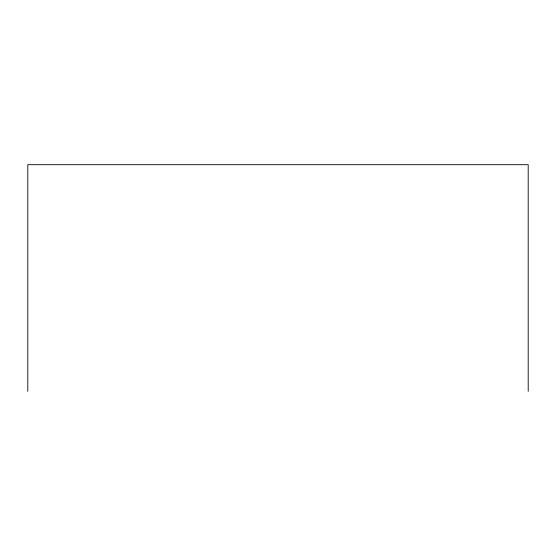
<?xml version="1.0" encoding="UTF-8"?>
<svg xmlns="http://www.w3.org/2000/svg" width="556" height="556" viewBox="0 0 556 556"><rect width="100%" height="100%" fill="white"/><g stroke="black" fill="none" stroke-linecap="round" stroke-linejoin="round"><path stroke-width="0.83" d="M528.2 391.32L528.2 164.68L27.8 164.68L27.8 391.32"/></g></svg>
